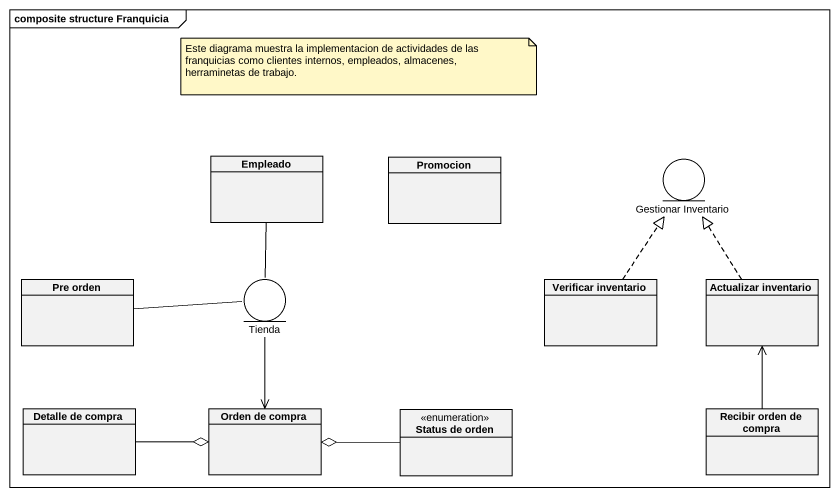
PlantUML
@startuml
mainframe composite structure Franquicia
allowmixing
hide circle
hide empty members
class Empleado
class Promocion
entity "Gestionar Inventario" as Gestionar_Inventario
class "Pre orden" as Pre_orden
entity Tienda
class "Verificar inventario" as Verificar_inventario
class "Actualizar inventario" as Actualizar_inventario
class "Detalle de compra" as Detalle_de_compra
class "Orden de compra" as Orden_de_compra
enum "Status de orden" as Status_de_orden
class "Recibir orden de compra" as Recibir_orden_de_compra
Empleado -- Tienda
Pre_orden -right- Tienda
Tienda --> Orden_de_compra
Verificar_inventario .up.|> Gestionar_Inventario
Actualizar_inventario .up.|> Gestionar_Inventario
Detalle_de_compra -right-o Orden_de_compra
Status_de_orden -left-o Orden_de_compra
Recibir_orden_de_compra -up-> Actualizar_inventario
note as N1
  Este diagrama muestra la implementacion de actividades de las franquicias como clientes internos, empleados, almacenes, herraminetas de trabajo.
end note
@enduml
